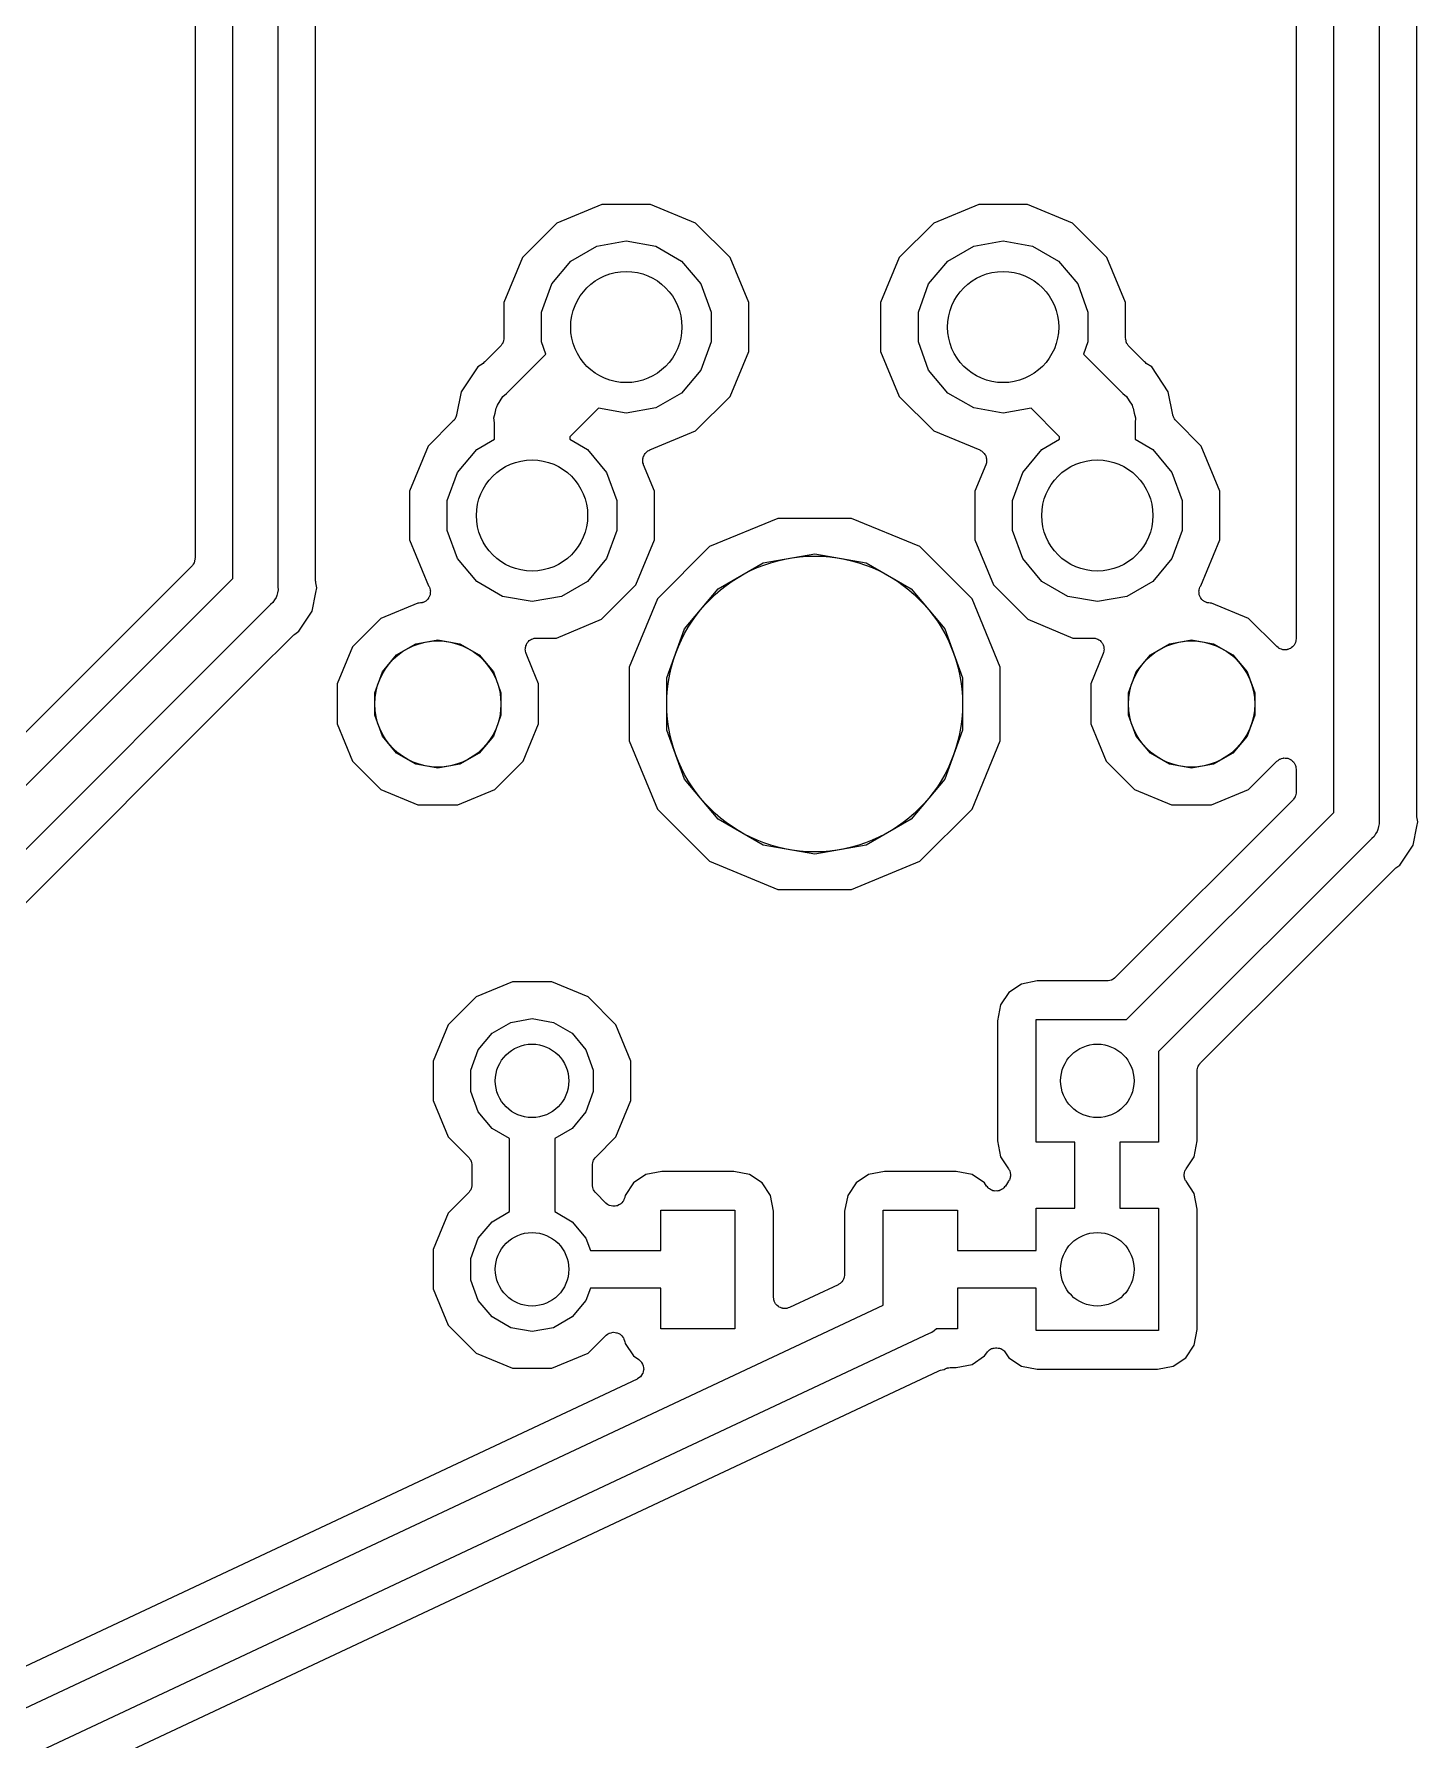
# Model space of a CAD drawing. Extents: x 24 to 196, y -189 to -31.
# Drawn here: x 80.92 to 99.57, y -136.21 to -113.22 of the extents above; entities that cross this region are included whole.
import ezdxf

# ---------------------------------------------------------------- set-up
doc = ezdxf.new("R2010")
doc.units = 0
doc.header["$MEASUREMENT"] = 0
doc.layers.add('BLACK', color=7, linetype='CONTINUOUS')

msp = doc.modelspace()

# ---------------------------------------------------------------- linework, layer by layer
at = {"layer": 'BLACK', "linetype": 'CONTINUOUS'}
for p, q in [((84.2048, -64.1713), (84.2048, -120.669)), ((83.5952, -120.556), (83.5952, -102.766)), ((84.7128, -120.587), (84.7128, -103.538)), ((83.0872, -104.361), (83.0872, -120.282)), ((99.0473, -104.825), (99.0473, -123.822)), ((99.5553, -123.74), (99.5553, -104.88)), ((98.4377, -123.709), (98.4377, -105.521)), ((97.9297, -107.115), (97.9297, -121.368)), ((88.5716, -115.517), (87.9648, -115.768)), ((89.2284, -115.517), (88.5716, -115.517)), ((89.8352, -115.768), (89.2284, -115.517)), ((93.6516, -115.517), (93.0448, -115.768)), ((94.3084, -115.517), (93.6516, -115.517)), ((94.9152, -115.768), (94.3084, -115.517)), ((87.9648, -115.768), (87.5003, -116.232)), ((90.2997, -116.232), (89.8352, -115.768)), ((93.0448, -115.768), (92.5803, -116.232)), ((95.3797, -116.232), (94.9152, -115.768)), ((88.154, -116.279), (88.503, -116.077)), ((88.503, -116.077), (88.9, -116.007)), ((88.9, -116.007), (89.297, -116.077)), ((89.297, -116.077), (89.646, -116.279)), ((93.234, -116.279), (93.583, -116.077)), ((93.583, -116.077), (93.98, -116.007)), ((93.98, -116.007), (94.377, -116.077)), ((94.377, -116.077), (94.726, -116.279)), ((87.5003, -116.232), (87.249, -116.839)), ((87.8949, -116.587), (88.154, -116.279)), ((89.646, -116.279), (89.9051, -116.587)), ((90.551, -116.839), (90.2997, -116.232)), ((92.5803, -116.232), (92.329, -116.839)), ((92.9749, -116.587), (93.234, -116.279)), ((94.726, -116.279), (94.9851, -116.587)), ((95.631, -116.839), (95.3797, -116.232)), ((87.757, -116.966), (87.8949, -116.587)), ((89.9051, -116.587), (90.043, -116.966)), ((92.837, -116.966), (92.9749, -116.587)), ((94.9851, -116.587), (95.123, -116.966)), ((87.249, -116.839), (87.249, -117.319)), ((87.757, -117.369), (87.757, -116.966)), ((90.043, -116.966), (90.043, -117.369)), ((90.551, -117.496), (90.551, -116.839)), ((92.329, -116.839), (92.329, -117.496)), ((92.837, -117.369), (92.837, -116.966)), ((95.123, -116.966), (95.123, -117.369)), ((95.631, -117.319), (95.631, -116.839)), ((87.2044, -117.426), (86.993, -117.638)), ((87.2082, -117.421), (87.2044, -117.426)), ((87.2133, -117.417), (87.2082, -117.421)), ((87.2233, -117.399), (87.2133, -117.417)), ((87.2347, -117.383), (87.2233, -117.399)), ((87.2365, -117.377), (87.2347, -117.383)), ((87.2398, -117.371), (87.2365, -117.377)), ((87.2433, -117.351), (87.2398, -117.371)), ((87.2484, -117.332), (87.2433, -117.351)), ((87.249, -117.319), (87.2478, -117.325)), ((87.2478, -117.325), (87.2484, -117.332)), ((87.8165, -117.533), (87.757, -117.369)), ((90.043, -117.369), (89.9051, -117.748)), ((92.9749, -117.748), (92.837, -117.369)), ((95.123, -117.369), (95.0635, -117.533)), ((95.6322, -117.325), (95.631, -117.319)), ((95.6316, -117.332), (95.6322, -117.325)), ((95.6367, -117.351), (95.6316, -117.332)), ((95.6402, -117.371), (95.6367, -117.351)), ((95.6435, -117.377), (95.6402, -117.371)), ((95.6453, -117.383), (95.6435, -117.377)), ((95.6567, -117.399), (95.6453, -117.383)), ((95.6667, -117.417), (95.6567, -117.399)), ((95.6718, -117.421), (95.6667, -117.417)), ((95.6756, -117.426), (95.6718, -117.421)), ((95.8871, -117.638), (95.6756, -117.426)), ((86.8975, -117.705), (86.673, -118.041)), ((86.9699, -117.657), (86.8975, -117.705)), ((86.9807, -117.646), (86.9699, -117.657)), ((86.993, -117.638), (86.9807, -117.646)), ((87.2865, -118.063), (87.8165, -117.533)), ((90.2997, -118.103), (90.551, -117.496)), ((92.329, -117.496), (92.5803, -118.103)), ((95.0635, -117.533), (95.5935, -118.063)), ((95.8993, -117.646), (95.8871, -117.638)), ((95.9101, -117.657), (95.8993, -117.646)), ((95.9825, -117.705), (95.9101, -117.657)), ((96.207, -118.041), (95.9825, -117.705)), ((89.9051, -117.748), (89.646, -118.057)), ((93.234, -118.057), (92.9749, -117.748)), ((86.673, -118.041), (86.6111, -118.352)), ((87.1625, -118.22), (87.2011, -118.164)), ((87.2011, -118.164), (87.2348, -118.106)), ((87.2348, -118.106), (87.2865, -118.063)), ((89.646, -118.057), (89.297, -118.258)), ((89.8352, -118.567), (90.2997, -118.103)), ((92.5803, -118.103), (93.0448, -118.567)), ((93.583, -118.258), (93.234, -118.057)), ((95.5935, -118.063), (95.6452, -118.106)), ((95.6452, -118.106), (95.6789, -118.164)), ((95.6789, -118.164), (95.7175, -118.22)), ((96.2689, -118.352), (96.207, -118.041)), ((86.5942, -118.398), (86.5911, -118.405)), ((86.599, -118.391), (86.5942, -118.398)), ((86.602, -118.38), (86.599, -118.391)), ((86.6048, -118.375), (86.602, -118.38)), ((86.6062, -118.367), (86.6048, -118.375)), ((86.6103, -118.356), (86.6062, -118.367)), ((86.6111, -118.352), (86.6103, -118.356)), ((87.1161, -118.393), (87.1336, -118.328)), ((87.122, -118.46), (87.1161, -118.393)), ((87.1336, -118.328), (87.1453, -118.261)), ((87.1453, -118.261), (87.1566, -118.242)), ((87.1566, -118.242), (87.1625, -118.22)), ((88.5241, -118.262), (88.138, -118.648)), ((88.9, -118.328), (88.5241, -118.262)), ((89.297, -118.258), (88.9, -118.328)), ((93.98, -118.328), (93.583, -118.258)), ((94.3559, -118.262), (93.98, -118.328)), ((94.742, -118.648), (94.3559, -118.262)), ((95.7175, -118.22), (95.7234, -118.242)), ((95.7234, -118.242), (95.7347, -118.261)), ((95.7347, -118.261), (95.7464, -118.328)), ((95.7464, -118.328), (95.7639, -118.393)), ((95.7639, -118.393), (95.758, -118.46)), ((96.2697, -118.356), (96.2689, -118.352)), ((96.2738, -118.367), (96.2697, -118.356)), ((96.2752, -118.375), (96.2738, -118.367)), ((96.278, -118.38), (96.2752, -118.375)), ((96.281, -118.391), (96.278, -118.38)), ((96.2858, -118.398), (96.281, -118.391)), ((96.2889, -118.405), (96.2858, -118.398)), ((86.5686, -118.434), (86.2303, -118.772)), ((86.5779, -118.421), (86.5686, -118.434)), ((86.5783, -118.421), (86.5779, -118.421)), ((86.5792, -118.419), (86.5783, -118.421)), ((86.5911, -118.405), (86.5792, -118.419)), ((87.122, -118.681), (87.122, -118.46)), ((89.2159, -118.824), (89.8352, -118.567)), ((93.0448, -118.567), (93.6641, -118.824)), ((95.758, -118.46), (95.758, -118.681)), ((96.3008, -118.419), (96.2889, -118.405)), ((96.3017, -118.421), (96.3008, -118.419)), ((96.3021, -118.421), (96.3017, -118.421)), ((96.3114, -118.434), (96.3021, -118.421)), ((96.6497, -118.772), (96.3114, -118.434)), ((86.2303, -118.772), (85.979, -119.379)), ((86.6249, -119.127), (86.884, -118.819)), ((86.884, -118.819), (87.122, -118.681)), ((88.138, -118.648), (88.138, -118.681)), ((88.138, -118.681), (88.376, -118.819)), ((88.376, -118.819), (88.6351, -119.127)), ((89.1533, -118.872), (89.1631, -118.863)), ((89.1631, -118.863), (89.1713, -118.852)), ((89.1713, -118.852), (89.1825, -118.845)), ((89.1825, -118.845), (89.1923, -118.836)), ((89.1923, -118.836), (89.2047, -118.831)), ((89.2047, -118.831), (89.2159, -118.824)), ((93.6641, -118.824), (93.6753, -118.831)), ((93.6753, -118.831), (93.6877, -118.836)), ((93.6877, -118.836), (93.6975, -118.845)), ((93.6975, -118.845), (93.7087, -118.852)), ((93.7087, -118.852), (93.7169, -118.863)), ((93.7169, -118.863), (93.7267, -118.872)), ((94.2449, -119.127), (94.504, -118.819)), ((94.504, -118.819), (94.742, -118.681)), ((94.742, -118.681), (94.742, -118.648)), ((95.758, -118.681), (95.996, -118.819)), ((95.996, -118.819), (96.2551, -119.127)), ((96.901, -119.379), (96.6497, -118.772)), ((89.122, -118.971), (89.1237, -118.958)), ((89.1248, -118.984), (89.122, -118.971)), ((89.1231, -118.945), (89.1271, -118.932)), ((89.1237, -118.958), (89.1231, -118.945)), ((89.1254, -118.998), (89.1248, -118.984)), ((89.1305, -119.01), (89.1254, -118.998)), ((89.1271, -118.932), (89.1289, -118.919)), ((89.1289, -118.919), (89.135, -118.907)), ((89.1334, -119.023), (89.1305, -119.01)), ((89.281, -119.379), (89.1334, -119.023)), ((89.135, -118.907), (89.139, -118.894)), ((89.139, -118.894), (89.1472, -118.884)), ((89.1472, -118.884), (89.1533, -118.872)), ((93.7466, -119.023), (93.599, -119.379)), ((93.7267, -118.872), (93.7328, -118.884)), ((93.7328, -118.884), (93.741, -118.894)), ((93.741, -118.894), (93.745, -118.907)), ((93.745, -118.907), (93.7511, -118.919)), ((93.7495, -119.01), (93.7466, -119.023)), ((93.7546, -118.998), (93.7495, -119.01)), ((93.7511, -118.919), (93.7529, -118.932)), ((93.7529, -118.932), (93.7569, -118.945)), ((93.7552, -118.984), (93.7546, -118.998)), ((93.758, -118.971), (93.7552, -118.984)), ((93.7569, -118.945), (93.7563, -118.958)), ((93.7563, -118.958), (93.758, -118.971)), ((86.487, -119.506), (86.6249, -119.127)), ((88.6351, -119.127), (88.773, -119.506)), ((94.107, -119.506), (94.2449, -119.127)), ((96.2551, -119.127), (96.393, -119.506)), ((85.979, -119.379), (85.979, -120.036)), ((86.487, -119.909), (86.487, -119.506)), ((88.773, -119.506), (88.773, -119.909)), ((89.281, -120.036), (89.281, -119.379)), ((93.599, -119.379), (93.599, -120.036)), ((94.107, -119.909), (94.107, -119.506)), ((96.393, -119.506), (96.393, -119.909)), ((96.901, -120.036), (96.901, -119.379)), ((90.9423, -119.746), (90.0228, -120.127)), ((91.9377, -119.746), (90.9423, -119.746)), ((92.8572, -120.127), (91.9377, -119.746)), ((86.6249, -120.288), (86.487, -119.909)), ((88.773, -119.909), (88.6351, -120.288)), ((94.2449, -120.288), (94.107, -119.909)), ((96.393, -119.909), (96.2551, -120.288)), ((85.979, -120.036), (86.2348, -120.654)), ((89.0297, -120.643), (89.281, -120.036)), ((90.0228, -120.127), (89.319, -120.83)), ((90.7475, -120.345), (91.44, -120.223)), ((91.44, -120.223), (92.1325, -120.345)), ((93.561, -120.83), (92.8572, -120.127)), ((93.599, -120.036), (93.8503, -120.643)), ((96.6452, -120.654), (96.901, -120.036)), ((83.0426, -120.39), (77.37, -126.063)), ((83.0464, -120.385), (83.0426, -120.39)), ((83.0515, -120.38), (83.0464, -120.385)), ((83.0615, -120.363), (83.0515, -120.38)), ((83.0729, -120.347), (83.0615, -120.363)), ((83.0747, -120.34), (83.0729, -120.347)), ((83.078, -120.334), (83.0747, -120.34)), ((83.0815, -120.315), (83.078, -120.334)), ((83.0866, -120.296), (83.0815, -120.315)), ((83.0872, -120.282), (83.086, -120.289)), ((83.086, -120.289), (83.0866, -120.296)), ((86.884, -120.597), (86.6249, -120.288)), ((88.6351, -120.288), (88.376, -120.597)), ((90.1386, -120.697), (90.7475, -120.345)), ((92.1325, -120.345), (92.7414, -120.697)), ((94.504, -120.597), (94.2449, -120.288)), ((96.2551, -120.288), (95.996, -120.597)), ((76.942, -127.209), (83.5952, -120.556)), ((84.2048, -120.669), (84.2083, -120.709)), ((84.7154, -120.602), (84.7128, -120.587)), ((84.7157, -120.617), (84.7154, -120.602)), ((84.7287, -120.682), (84.7157, -120.617)), ((84.7157, -120.747), (84.7287, -120.682)), ((86.2348, -120.654), (86.2403, -120.66)), ((86.2403, -120.66), (86.2426, -120.666)), ((86.2426, -120.666), (86.2464, -120.672)), ((86.2464, -120.672), (86.2516, -120.691)), ((86.2516, -120.691), (86.2584, -120.71)), ((87.233, -120.798), (86.884, -120.597)), ((88.376, -120.597), (88.027, -120.798)), ((88.5652, -121.107), (89.0297, -120.643)), ((89.6866, -121.235), (90.1386, -120.697)), ((92.7414, -120.697), (93.1934, -121.235)), ((93.8503, -120.643), (94.3148, -121.107)), ((94.853, -120.798), (94.504, -120.597)), ((95.996, -120.597), (95.647, -120.798)), ((96.6216, -120.71), (96.6284, -120.691)), ((96.6284, -120.691), (96.6336, -120.672)), ((96.6336, -120.672), (96.6374, -120.666)), ((96.6374, -120.666), (96.6397, -120.66)), ((96.6397, -120.66), (96.6452, -120.654)), ((84.1061, -120.907), (76.942, -128.071)), ((84.1371, -120.881), (84.1061, -120.907)), ((84.1573, -120.846), (84.1371, -120.881)), ((84.1805, -120.813), (84.1573, -120.846)), ((84.184, -120.8), (84.1805, -120.813)), ((84.1908, -120.788), (84.184, -120.8)), ((84.1979, -120.748), (84.1908, -120.788)), ((84.2083, -120.709), (84.1979, -120.748)), ((84.6656, -120.999), (84.7157, -120.747)), ((84.7157, -120.747), (84.7157, -120.747)), ((86.0897, -120.889), (85.5902, -121.096)), ((86.1083, -120.889), (86.0897, -120.889)), ((86.1279, -120.885), (86.1083, -120.889)), ((86.1478, -120.884), (86.1279, -120.885)), ((86.1538, -120.881), (86.1478, -120.884)), ((86.1604, -120.88), (86.1538, -120.881)), ((86.1777, -120.87), (86.1604, -120.88)), ((86.1957, -120.861), (86.1777, -120.87)), ((86.2005, -120.856), (86.1957, -120.861)), ((86.2063, -120.853), (86.2005, -120.856)), ((86.2191, -120.838), (86.2063, -120.853)), ((86.2331, -120.824), (86.2191, -120.838)), ((86.236, -120.818), (86.2331, -120.824)), ((86.2403, -120.813), (86.236, -120.818)), ((86.2471, -120.794), (86.2403, -120.813)), ((86.2555, -120.776), (86.2471, -120.794)), ((86.2561, -120.769), (86.2555, -120.776)), ((86.2584, -120.763), (86.2561, -120.769)), ((86.2584, -120.71), (86.2584, -120.717)), ((86.2584, -120.717), (86.2601, -120.723)), ((86.2601, -120.723), (86.2584, -120.743)), ((86.2584, -120.743), (86.2584, -120.763)), ((87.63, -120.868), (87.233, -120.798)), ((88.027, -120.798), (87.63, -120.868)), ((89.319, -120.83), (88.9381, -121.75)), ((93.9419, -121.75), (93.561, -120.83)), ((95.25, -120.868), (94.853, -120.798)), ((95.647, -120.798), (95.25, -120.868)), ((96.6199, -120.723), (96.6216, -120.717)), ((96.6216, -120.743), (96.6199, -120.723)), ((96.6216, -120.717), (96.6216, -120.71)), ((96.6216, -120.763), (96.6216, -120.743)), ((96.6239, -120.769), (96.6216, -120.763)), ((96.6245, -120.776), (96.6239, -120.769)), ((96.6329, -120.794), (96.6245, -120.776)), ((96.6397, -120.813), (96.6329, -120.794)), ((96.644, -120.818), (96.6397, -120.813)), ((96.6469, -120.824), (96.644, -120.818)), ((96.6609, -120.838), (96.6469, -120.824)), ((96.6737, -120.853), (96.6609, -120.838)), ((96.6795, -120.856), (96.6737, -120.853)), ((96.6843, -120.861), (96.6795, -120.856)), ((96.7023, -120.87), (96.6843, -120.861)), ((96.7196, -120.88), (96.7023, -120.87)), ((96.7262, -120.881), (96.7196, -120.88)), ((96.7322, -120.884), (96.7262, -120.881)), ((96.7521, -120.885), (96.7322, -120.884)), ((96.7717, -120.889), (96.7521, -120.885)), ((96.7903, -120.889), (96.7717, -120.889)), ((97.2898, -121.096), (96.7903, -120.889)), ((84.486, -121.268), (84.6656, -120.999)), ((85.5902, -121.096), (85.208, -121.478)), ((87.9584, -121.359), (88.5652, -121.107)), ((94.3148, -121.107), (94.9216, -121.359)), ((97.6695, -121.475), (97.2898, -121.096)), ((83.8922, -121.839), (84.4075, -121.324)), ((84.4075, -121.324), (84.4198, -121.315)), ((84.4198, -121.315), (84.4306, -121.305)), ((84.4306, -121.305), (84.486, -121.268)), ((86.0645, -121.436), (86.36, -121.384)), ((86.36, -121.384), (86.6555, -121.436)), ((87.5927, -121.394), (87.6014, -121.389)), ((87.6014, -121.389), (87.6088, -121.383)), ((87.6088, -121.383), (87.6242, -121.376)), ((87.6242, -121.376), (87.6386, -121.368)), ((87.6386, -121.368), (87.6485, -121.366)), ((87.6485, -121.366), (87.6577, -121.362)), ((87.6577, -121.362), (87.6743, -121.362)), ((87.6743, -121.362), (87.6907, -121.359)), ((87.6907, -121.359), (87.9584, -121.359)), ((89.4461, -121.896), (89.6866, -121.235)), ((93.1934, -121.235), (93.4339, -121.896)), ((94.9216, -121.359), (95.1893, -121.359)), ((95.1893, -121.359), (95.2057, -121.362)), ((95.2057, -121.362), (95.2223, -121.362)), ((95.2223, -121.362), (95.2315, -121.366)), ((95.2315, -121.366), (95.2414, -121.368)), ((95.2414, -121.368), (95.2558, -121.376)), ((95.2558, -121.376), (95.2712, -121.383)), ((95.2712, -121.383), (95.2786, -121.389)), ((95.2786, -121.389), (95.2873, -121.394)), ((96.2245, -121.436), (96.52, -121.384)), ((96.52, -121.384), (96.8155, -121.436)), ((97.9262, -121.387), (97.9245, -121.407)), ((97.9297, -121.368), (97.9262, -121.387)), ((85.208, -121.478), (85.0011, -121.977)), ((85.6117, -121.816), (85.8046, -121.586)), ((85.8046, -121.586), (86.0645, -121.436)), ((86.6555, -121.436), (86.9154, -121.586)), ((86.9154, -121.586), (87.1083, -121.816)), ((87.5385, -121.518), (87.5406, -121.501)), ((87.5406, -121.527), (87.5385, -121.518)), ((87.5406, -121.485), (87.5441, -121.475)), ((87.5406, -121.501), (87.5406, -121.485)), ((87.5406, -121.538), (87.5406, -121.527)), ((87.5463, -121.553), (87.5406, -121.538)), ((87.5441, -121.475), (87.5454, -121.465)), ((87.5454, -121.465), (87.553, -121.45)), ((87.5499, -121.569), (87.5463, -121.553)), ((87.6363, -121.778), (87.5499, -121.569)), ((87.553, -121.45), (87.5587, -121.435)), ((87.5587, -121.435), (87.5652, -121.427)), ((87.5652, -121.427), (87.5698, -121.418)), ((87.5698, -121.418), (87.5821, -121.407)), ((87.5821, -121.407), (87.5927, -121.394)), ((95.3301, -121.569), (95.1611, -121.977)), ((95.2873, -121.394), (95.2979, -121.407)), ((95.2979, -121.407), (95.3102, -121.418)), ((95.3102, -121.418), (95.3148, -121.427)), ((95.3148, -121.427), (95.3213, -121.435)), ((95.3213, -121.435), (95.327, -121.45)), ((95.327, -121.45), (95.3346, -121.465)), ((95.3337, -121.553), (95.3301, -121.569)), ((95.3394, -121.538), (95.3337, -121.553)), ((95.3346, -121.465), (95.3359, -121.475)), ((95.3359, -121.475), (95.3394, -121.485)), ((95.3394, -121.485), (95.3394, -121.501)), ((95.3394, -121.501), (95.3415, -121.518)), ((95.3415, -121.518), (95.3394, -121.527)), ((95.3394, -121.527), (95.3394, -121.538)), ((95.7717, -121.816), (95.9646, -121.586)), ((95.9646, -121.586), (96.2245, -121.436)), ((96.8155, -121.436), (97.0754, -121.586)), ((97.0754, -121.586), (97.2683, -121.816)), ((97.6858, -121.487), (97.6695, -121.475)), ((97.7011, -121.5), (97.6858, -121.487)), ((97.7074, -121.502), (97.7011, -121.5)), ((97.7129, -121.506), (97.7074, -121.502)), ((97.7321, -121.511), (97.7129, -121.506)), ((97.7508, -121.518), (97.7321, -121.511)), ((97.7575, -121.518), (97.7508, -121.518)), ((97.764, -121.519), (97.7575, -121.518)), ((97.7839, -121.518), (97.764, -121.519)), ((97.8038, -121.518), (97.7839, -121.518)), ((97.8101, -121.515), (97.8038, -121.518)), ((97.8167, -121.515), (97.8101, -121.515)), ((97.8348, -121.506), (97.8167, -121.515)), ((97.8535, -121.5), (97.8348, -121.506)), ((97.8586, -121.495), (97.8535, -121.5)), ((97.8647, -121.492), (97.8586, -121.495)), ((97.8788, -121.478), (97.8647, -121.492)), ((97.894, -121.466), (97.8788, -121.478)), ((97.8974, -121.46), (97.894, -121.466)), ((97.9021, -121.455), (97.8974, -121.46)), ((97.9106, -121.437), (97.9021, -121.455)), ((97.9205, -121.42), (97.9106, -121.437)), ((97.9217, -121.413), (97.9205, -121.42)), ((97.9245, -121.407), (97.9217, -121.413)), ((77.4714, -128.26), (83.8922, -121.839)), ((85.5091, -122.098), (85.6117, -121.816)), ((87.1083, -121.816), (87.2109, -122.098)), ((87.7189, -121.977), (87.6363, -121.778)), ((88.9381, -121.75), (88.9381, -122.745)), ((93.9419, -122.745), (93.9419, -121.75)), ((95.6691, -122.098), (95.7717, -121.816)), ((97.2683, -121.816), (97.3709, -122.098)), ((85.0011, -121.977), (85.0011, -122.518)), ((87.7189, -122.518), (87.7189, -121.977)), ((89.4461, -122.599), (89.4461, -121.896)), ((93.4339, -121.896), (93.4339, -122.599)), ((95.1611, -121.977), (95.1611, -122.518)), ((85.5091, -122.398), (85.5091, -122.098)), ((87.2109, -122.098), (87.2109, -122.398)), ((95.6691, -122.398), (95.6691, -122.098)), ((97.3709, -122.098), (97.3709, -122.398)), ((85.0011, -122.518), (85.208, -123.017)), ((85.6117, -122.68), (85.5091, -122.398)), ((87.2109, -122.398), (87.1083, -122.68)), ((87.512, -123.017), (87.7189, -122.518)), ((95.1611, -122.518), (95.368, -123.017)), ((95.7717, -122.68), (95.6691, -122.398)), ((97.3709, -122.398), (97.2683, -122.68)), ((85.8046, -122.91), (85.6117, -122.68)), ((87.1083, -122.68), (86.9154, -122.91)), ((88.9381, -122.745), (89.319, -123.665)), ((89.6866, -123.26), (89.4461, -122.599)), ((93.4339, -122.599), (93.1934, -123.26)), ((93.561, -123.665), (93.9419, -122.745)), ((95.9646, -122.91), (95.7717, -122.68)), ((97.2683, -122.68), (97.0754, -122.91)), ((86.0645, -123.06), (85.8046, -122.91)), ((86.9154, -122.91), (86.6555, -123.06)), ((96.2245, -123.06), (95.9646, -122.91)), ((97.0754, -122.91), (96.8155, -123.06)), ((97.6858, -123.008), (97.7011, -122.996)), ((97.7011, -122.996), (97.7074, -122.993)), ((97.7074, -122.993), (97.7129, -122.99)), ((97.7129, -122.99), (97.7321, -122.984)), ((97.7321, -122.984), (97.7508, -122.978)), ((97.7508, -122.978), (97.7575, -122.978)), ((97.7575, -122.978), (97.764, -122.976)), ((97.764, -122.976), (97.7839, -122.978)), ((97.7839, -122.978), (97.8038, -122.978)), ((97.8038, -122.978), (97.8101, -122.98)), ((97.8101, -122.98), (97.8167, -122.98)), ((97.8167, -122.98), (97.8348, -122.989)), ((97.8348, -122.989), (97.8535, -122.996)), ((97.8535, -122.996), (97.8586, -123)), ((97.8586, -123), (97.8647, -123.003)), ((85.208, -123.017), (85.5902, -123.4)), ((86.36, -123.112), (86.0645, -123.06)), ((86.6555, -123.06), (86.36, -123.112)), ((87.1298, -123.4), (87.512, -123.017)), ((95.368, -123.017), (95.7502, -123.4)), ((96.52, -123.112), (96.2245, -123.06)), ((96.8155, -123.06), (96.52, -123.112)), ((97.2898, -123.4), (97.6695, -123.02)), ((97.6695, -123.02), (97.6858, -123.008)), ((97.8647, -123.003), (97.8788, -123.017)), ((97.8788, -123.017), (97.894, -123.03)), ((97.894, -123.03), (97.8974, -123.036)), ((97.8974, -123.036), (97.9021, -123.04)), ((97.9021, -123.04), (97.9106, -123.058)), ((97.9106, -123.058), (97.9205, -123.076)), ((97.9205, -123.076), (97.9217, -123.082)), ((97.9217, -123.082), (97.9245, -123.088)), ((97.9245, -123.088), (97.9262, -123.108)), ((97.9262, -123.108), (97.9297, -123.128)), ((97.9297, -123.128), (97.9297, -123.435)), ((85.5902, -123.4), (86.0897, -123.607)), ((86.6303, -123.607), (87.1298, -123.4)), ((90.1386, -123.799), (89.6866, -123.26)), ((93.1934, -123.26), (92.7414, -123.799)), ((95.7502, -123.4), (96.2497, -123.607)), ((96.7903, -123.607), (97.2898, -123.4)), ((97.9291, -123.449), (97.924, -123.468)), ((97.9297, -123.435), (97.9285, -123.442)), ((97.9285, -123.442), (97.9291, -123.449)), ((86.0897, -123.607), (86.6303, -123.607)), ((89.319, -123.665), (90.0228, -124.369)), ((92.8572, -124.369), (93.561, -123.665)), ((97.8851, -123.543), (95.4916, -125.937)), ((96.2497, -123.607), (96.7903, -123.607)), ((97.8889, -123.538), (97.8851, -123.543)), ((97.894, -123.533), (97.8889, -123.538)), ((97.904, -123.516), (97.894, -123.533)), ((97.9154, -123.5), (97.904, -123.516)), ((97.9172, -123.493), (97.9154, -123.5)), ((97.9205, -123.487), (97.9172, -123.493)), ((97.924, -123.468), (97.9205, -123.487)), ((90.7475, -124.15), (90.1386, -123.799)), ((92.7414, -123.799), (92.1325, -124.15)), ((95.6444, -126.502), (98.4377, -123.709)), ((99.0404, -123.901), (99.0333, -123.941)), ((99.0508, -123.862), (99.0404, -123.901)), ((99.0473, -123.822), (99.0508, -123.862)), ((99.5081, -124.152), (99.5582, -123.9)), ((99.5579, -123.755), (99.5553, -123.74)), ((99.5582, -123.77), (99.5579, -123.755)), ((99.5712, -123.835), (99.5582, -123.77)), ((99.5582, -123.9), (99.5712, -123.835)), ((99.5582, -123.9), (99.5582, -123.9)), ((91.44, -124.272), (90.7475, -124.15)), ((92.1325, -124.15), (91.44, -124.272)), ((98.9486, -124.06), (96.0755, -126.933)), ((98.9796, -124.034), (98.9486, -124.06)), ((98.9998, -123.999), (98.9796, -124.034)), ((99.023, -123.966), (98.9998, -123.999)), ((99.0265, -123.953), (99.023, -123.966)), ((99.0333, -123.941), (99.0265, -123.953)), ((90.0228, -124.369), (90.9423, -124.75)), ((91.9377, -124.75), (92.8572, -124.369)), ((99.3285, -124.421), (99.5081, -124.152)), ((98.0728, -125.654), (99.25, -124.477)), ((99.25, -124.477), (99.2623, -124.469)), ((99.2623, -124.469), (99.2731, -124.458)), ((99.2731, -124.458), (99.3285, -124.421)), ((90.9423, -124.75), (91.9377, -124.75)), ((96.6411, -127.086), (98.0728, -125.654)), ((94.4395, -125.981), (94.2263, -126.024)), ((95.3838, -125.981), (94.4395, -125.981)), ((95.3904, -125.98), (95.3838, -125.981)), ((95.3971, -125.981), (95.3904, -125.98)), ((95.4164, -125.975), (95.3971, -125.981)), ((95.436, -125.972), (95.4164, -125.975)), ((95.4418, -125.969), (95.436, -125.972)), ((95.4482, -125.967), (95.4418, -125.969)), ((95.4646, -125.956), (95.4482, -125.967)), ((95.4818, -125.946), (95.4646, -125.956)), ((95.4861, -125.94), (95.4818, -125.946)), ((95.4916, -125.937), (95.4861, -125.94)), ((86.8746, -126.197), (86.4995, -126.572)), ((87.3648, -125.994), (86.8746, -126.197)), ((87.8952, -125.994), (87.3648, -125.994)), ((88.3854, -126.197), (87.8952, -125.994)), ((88.7605, -126.572), (88.3854, -126.197)), ((94.0583, -126.136), (93.946, -126.304)), ((94.2263, -126.024), (94.0583, -126.136)), ((93.946, -126.304), (93.9036, -126.517)), ((86.4995, -126.572), (86.2965, -127.062)), ((87.0912, -126.686), (87.3433, -126.54)), ((87.3433, -126.54), (87.63, -126.489)), ((87.63, -126.489), (87.9167, -126.54)), ((87.9167, -126.54), (88.1688, -126.686)), ((88.9635, -127.062), (88.7605, -126.572)), ((93.9036, -126.517), (93.9036, -128.138)), ((94.4245, -128.153), (94.4245, -126.502)), ((94.4245, -126.502), (95.6444, -126.502)), ((86.8045, -127.182), (86.9041, -126.909)), ((86.9041, -126.909), (87.0912, -126.686)), ((88.1688, -126.686), (88.3559, -126.909)), ((88.3559, -126.909), (88.4555, -127.182)), ((86.2965, -127.062), (86.2965, -127.593)), ((88.9635, -127.593), (88.9635, -127.062)), ((96.0755, -126.933), (96.0755, -128.153)), ((96.6056, -127.142), (96.609, -127.136)), ((96.609, -127.136), (96.6107, -127.129)), ((96.6107, -127.129), (96.6221, -127.113)), ((96.6221, -127.113), (96.6321, -127.096)), ((96.6321, -127.096), (96.6372, -127.092)), ((96.6372, -127.092), (96.6411, -127.086)), ((86.8045, -127.473), (86.8045, -127.182)), ((88.4555, -127.182), (88.4555, -127.473)), ((96.5964, -127.194), (96.5976, -127.187)), ((96.5964, -128.138), (96.5964, -127.194)), ((96.597, -127.181), (96.6022, -127.161)), ((96.5976, -127.187), (96.597, -127.181)), ((96.6022, -127.161), (96.6056, -127.142)), ((86.2965, -127.593), (86.4995, -128.083)), ((86.9041, -127.747), (86.8045, -127.473)), ((88.4555, -127.473), (88.3559, -127.747)), ((88.7605, -128.083), (88.9635, -127.593)), ((87.0912, -127.97), (86.9041, -127.747)), ((88.3559, -127.747), (88.1688, -127.97)), ((87.3252, -128.105), (87.0912, -127.97)), ((88.1688, -127.97), (87.9348, -128.105)), ((86.4995, -128.083), (86.7726, -128.356)), ((87.3252, -129.09), (87.3252, -128.105)), ((87.9348, -128.105), (87.9348, -129.09)), ((88.4874, -128.356), (88.7605, -128.083)), ((93.9036, -128.138), (93.946, -128.351)), ((94.9452, -128.153), (94.4245, -128.153)), ((94.9452, -129.042), (94.9452, -128.153)), ((96.0755, -128.153), (95.5548, -128.153)), ((95.5548, -128.153), (95.5548, -129.042)), ((96.554, -128.351), (96.5964, -128.138)), ((86.7726, -128.356), (86.7764, -128.362)), ((86.7764, -128.362), (86.7815, -128.366)), ((86.7815, -128.366), (86.7915, -128.383)), ((86.7915, -128.383), (86.8029, -128.399)), ((86.8029, -128.399), (86.8047, -128.406)), ((86.8047, -128.406), (86.808, -128.412)), ((86.808, -128.412), (86.8115, -128.431)), ((86.8115, -128.431), (86.8166, -128.451)), ((86.8166, -128.451), (86.816, -128.457)), ((86.816, -128.457), (86.8172, -128.464)), ((86.8172, -128.464), (86.8172, -128.731)), ((88.4428, -128.464), (88.444, -128.457)), ((88.4428, -128.731), (88.4428, -128.464)), ((88.4434, -128.451), (88.4485, -128.431)), ((88.444, -128.457), (88.4434, -128.451)), ((88.4485, -128.431), (88.452, -128.412)), ((88.452, -128.412), (88.4553, -128.406)), ((88.4553, -128.406), (88.4571, -128.399)), ((88.4571, -128.399), (88.4685, -128.383)), ((88.4685, -128.383), (88.4785, -128.366)), ((88.4785, -128.366), (88.4836, -128.362)), ((88.4836, -128.362), (88.4874, -128.356)), ((93.946, -128.351), (94.054, -128.513)), ((94.054, -128.513), (94.058, -128.522)), ((96.442, -128.522), (96.446, -128.513)), ((96.446, -128.513), (96.554, -128.351)), ((86.8166, -128.745), (86.8115, -128.764)), ((86.8172, -128.731), (86.816, -128.738)), ((86.816, -128.738), (86.8166, -128.745)), ((88.444, -128.738), (88.4428, -128.731)), ((88.4434, -128.745), (88.444, -128.738)), ((88.4485, -128.764), (88.4434, -128.745)), ((88.9976, -128.704), (88.8853, -128.872)), ((89.1656, -128.592), (88.9976, -128.704)), ((89.3788, -128.549), (89.1656, -128.592)), ((90.3488, -128.549), (89.3788, -128.549)), ((90.562, -128.592), (90.3488, -128.549)), ((90.73, -128.704), (90.562, -128.592)), ((90.8423, -128.872), (90.73, -128.704)), ((91.9976, -128.704), (91.8853, -128.872)), ((92.1656, -128.592), (91.9976, -128.704)), ((92.3788, -128.549), (92.1656, -128.592)), ((93.3488, -128.549), (92.3788, -128.549)), ((93.562, -128.592), (93.3488, -128.549)), ((93.73, -128.704), (93.562, -128.592)), ((93.7581, -128.746), (93.73, -128.704)), ((93.7696, -128.758), (93.7581, -128.746)), ((94.0115, -128.746), (94, -128.758)), ((94.054, -128.682), (94.0115, -128.746)), ((94.058, -128.673), (94.054, -128.682)), ((94.058, -128.522), (94.0639, -128.53)), ((94.0639, -128.665), (94.058, -128.673)), ((94.0639, -128.53), (94.0686, -128.546)), ((94.0686, -128.649), (94.0639, -128.665)), ((94.0686, -128.546), (94.0753, -128.561)), ((94.0753, -128.634), (94.0686, -128.649)), ((94.0753, -128.561), (94.0759, -128.571)), ((94.0759, -128.624), (94.0753, -128.634)), ((94.0759, -128.571), (94.0787, -128.581)), ((94.0787, -128.614), (94.0759, -128.624)), ((94.0787, -128.581), (94.0777, -128.598)), ((94.0777, -128.598), (94.0787, -128.614)), ((96.4213, -128.581), (96.4241, -128.571)), ((96.4223, -128.598), (96.4213, -128.581)), ((96.4213, -128.614), (96.4223, -128.598)), ((96.4241, -128.624), (96.4213, -128.614)), ((96.4241, -128.571), (96.4247, -128.561)), ((96.4247, -128.634), (96.4241, -128.624)), ((96.4247, -128.561), (96.4314, -128.546)), ((96.4314, -128.649), (96.4247, -128.634)), ((96.4314, -128.546), (96.4361, -128.53)), ((96.4361, -128.665), (96.4314, -128.649)), ((96.4361, -128.53), (96.442, -128.522)), ((96.442, -128.673), (96.4361, -128.665)), ((96.446, -128.682), (96.442, -128.673)), ((96.554, -128.844), (96.446, -128.682)), ((86.7726, -128.839), (86.4995, -129.112)), ((86.7764, -128.834), (86.7726, -128.839)), ((86.7815, -128.829), (86.7764, -128.834)), ((86.7915, -128.812), (86.7815, -128.829)), ((86.8029, -128.796), (86.7915, -128.812)), ((86.8047, -128.789), (86.8029, -128.796)), ((86.808, -128.784), (86.8047, -128.789)), ((86.8115, -128.764), (86.808, -128.784)), ((88.452, -128.784), (88.4485, -128.764)), ((88.4553, -128.789), (88.452, -128.784)), ((88.4571, -128.796), (88.4553, -128.789)), ((88.4685, -128.812), (88.4571, -128.796)), ((88.4785, -128.829), (88.4685, -128.812)), ((88.4836, -128.834), (88.4785, -128.829)), ((88.4874, -128.839), (88.4836, -128.834)), ((88.6231, -128.975), (88.4874, -128.839)), ((88.6272, -128.978), (88.6231, -128.975)), ((88.6304, -128.982), (88.6272, -128.978)), ((88.8405, -128.97), (88.8262, -128.986)), ((88.8557, -128.955), (88.8405, -128.97)), ((88.8578, -128.95), (88.8557, -128.955)), ((88.8611, -128.946), (88.8578, -128.95)), ((88.869, -128.926), (88.8611, -128.946)), ((88.8781, -128.907), (88.869, -128.926)), ((88.8785, -128.902), (88.8781, -128.907)), ((88.8803, -128.897), (88.8785, -128.902)), ((88.8853, -128.872), (88.8803, -128.897)), ((90.8847, -129.085), (90.8423, -128.872)), ((91.8853, -128.872), (91.8429, -129.085)), ((93.7794, -128.771), (93.7696, -128.758)), ((93.7877, -128.777), (93.7794, -128.771)), ((93.7947, -128.784), (93.7877, -128.777)), ((93.8096, -128.791), (93.7947, -128.784)), ((93.8234, -128.801), (93.8096, -128.791)), ((93.8331, -128.803), (93.8234, -128.801)), ((93.8421, -128.808), (93.8331, -128.803)), ((93.8587, -128.809), (93.8421, -128.808)), ((93.8748, -128.813), (93.8587, -128.809)), ((93.8848, -128.812), (93.8748, -128.813)), ((93.8947, -128.813), (93.8848, -128.812)), ((93.9109, -128.809), (93.8947, -128.813)), ((93.9274, -128.808), (93.9109, -128.809)), ((93.9364, -128.803), (93.9274, -128.808)), ((93.9462, -128.801), (93.9364, -128.803)), ((93.96, -128.791), (93.9462, -128.801)), ((93.9749, -128.784), (93.96, -128.791)), ((93.9818, -128.777), (93.9749, -128.784)), ((93.9902, -128.771), (93.9818, -128.777)), ((94, -128.758), (93.9902, -128.771)), ((96.5964, -129.057), (96.554, -128.844)), ((86.4995, -129.112), (86.2965, -129.602)), ((87.0912, -129.226), (87.3252, -129.09)), ((87.9348, -129.09), (88.1688, -129.226)), ((88.6488, -128.993), (88.6304, -128.982)), ((88.6664, -129.005), (88.6488, -128.993)), ((88.6713, -129.007), (88.6664, -129.005)), ((88.6756, -129.009), (88.6713, -129.007)), ((88.6968, -129.013), (88.6756, -129.009)), ((88.7176, -129.019), (88.6968, -129.013)), ((88.7226, -129.019), (88.7176, -129.019)), ((88.7275, -129.019), (88.7226, -129.019)), ((88.7488, -129.016), (88.7275, -129.019)), ((88.7703, -129.014), (88.7488, -129.016)), ((88.7749, -129.012), (88.7703, -129.014)), ((88.7798, -129.011), (88.7749, -129.012)), ((88.7987, -129.001), (88.7798, -129.011)), ((88.8183, -128.992), (88.7987, -129.001)), ((88.8218, -128.988), (88.8183, -128.992)), ((88.8262, -128.986), (88.8218, -128.988)), ((89.3638, -129.614), (89.3638, -129.07)), ((89.3638, -129.07), (90.3638, -129.07)), ((90.3638, -129.07), (90.3638, -130.67)), ((90.8847, -130.245), (90.8847, -129.085)), ((91.8429, -129.085), (91.8429, -129.938)), ((92.3638, -130.351), (92.3638, -129.07)), ((92.3638, -129.07), (93.3638, -129.07)), ((93.3638, -129.07), (93.3638, -129.614)), ((94.4245, -129.614), (94.4245, -129.042)), ((94.4245, -129.042), (94.9452, -129.042)), ((95.5548, -129.042), (96.0755, -129.042)), ((96.0755, -129.042), (96.0755, -130.693)), ((96.5964, -130.678), (96.5964, -129.057)), ((86.9041, -129.449), (87.0912, -129.226)), ((88.1688, -129.226), (88.3559, -129.449)), ((86.2965, -129.602), (86.2965, -130.133)), ((86.8045, -129.722), (86.9041, -129.449)), ((88.3559, -129.449), (88.416, -129.614)), ((88.416, -129.614), (89.3638, -129.614)), ((93.3638, -129.614), (94.4245, -129.614)), ((86.8045, -130.013), (86.8045, -129.722)), ((86.9041, -130.287), (86.8045, -130.013)), ((88.416, -130.122), (88.3559, -130.287)), ((89.3638, -130.122), (88.416, -130.122)), ((89.3638, -130.67), (89.3638, -130.122)), ((91.7552, -130.076), (91.1019, -130.383)), ((91.7606, -130.072), (91.7552, -130.076)), ((91.7667, -130.07), (91.7606, -130.072)), ((91.7821, -130.057), (91.7667, -130.07)), ((91.7985, -130.045), (91.7821, -130.057)), ((91.8022, -130.04), (91.7985, -130.045)), ((91.8072, -130.036), (91.8022, -130.04)), ((91.8173, -130.018), (91.8072, -130.036)), ((91.8288, -130.002), (91.8173, -130.018)), ((91.8304, -129.995), (91.8288, -130.002)), ((91.8337, -129.99), (91.8304, -129.995)), ((91.8372, -129.97), (91.8337, -129.99)), ((91.8423, -129.951), (91.8372, -129.97)), ((91.8429, -129.938), (91.8417, -129.944)), ((91.8417, -129.944), (91.8423, -129.951)), ((94.4245, -130.122), (93.3638, -130.122)), ((93.3638, -130.122), (93.3638, -130.67)), ((94.4245, -130.693), (94.4245, -130.122)), ((79.9823, -136.166), (92.3638, -130.351)), ((86.2965, -130.133), (86.4995, -130.623)), ((87.0912, -130.51), (86.9041, -130.287)), ((88.3559, -130.287), (88.1688, -130.51)), ((90.8882, -130.264), (90.8847, -130.245)), ((90.89, -130.284), (90.8882, -130.264)), ((90.8928, -130.29), (90.89, -130.284)), ((90.8939, -130.297), (90.8928, -130.29)), ((90.904, -130.314), (90.8939, -130.297)), ((90.9125, -130.332), (90.904, -130.314)), ((90.9171, -130.337), (90.9125, -130.332)), ((90.9204, -130.343), (90.9171, -130.337)), ((90.9358, -130.355), (90.9204, -130.343)), ((90.9501, -130.37), (90.9358, -130.355)), ((87.3433, -130.655), (87.0912, -130.51)), ((88.1688, -130.51), (87.9167, -130.655)), ((90.956, -130.372), (90.9501, -130.37)), ((90.9609, -130.377), (90.956, -130.372)), ((90.9798, -130.383), (90.9609, -130.377)), ((90.9981, -130.392), (90.9798, -130.383)), ((91.0046, -130.392), (90.9981, -130.392)), ((91.0107, -130.395), (91.0046, -130.392)), ((91.0308, -130.395), (91.0107, -130.395)), ((91.0508, -130.396), (91.0308, -130.395)), ((91.0571, -130.395), (91.0508, -130.396)), ((91.0636, -130.395), (91.0571, -130.395)), ((91.0825, -130.388), (91.0636, -130.395)), ((91.1019, -130.383), (91.0825, -130.388)), ((92.9809, -130.735), (80.2652, -136.707)), ((86.4995, -130.623), (86.8746, -130.998)), ((87.63, -130.706), (87.3433, -130.655)), ((87.9167, -130.655), (87.63, -130.706)), ((88.3854, -130.998), (88.6222, -130.761)), ((88.6222, -130.761), (88.6264, -130.758)), ((88.6264, -130.758), (88.6295, -130.754)), ((88.6295, -130.754), (88.6479, -130.743)), ((88.6479, -130.743), (88.6656, -130.731)), ((88.6656, -130.731), (88.6705, -130.73)), ((88.6705, -130.73), (88.6748, -130.727)), ((88.6748, -130.727), (88.6959, -130.723)), ((88.6959, -130.723), (88.7167, -130.717)), ((88.7167, -130.717), (88.7217, -130.718)), ((88.7217, -130.718), (88.7267, -130.717)), ((88.7267, -130.717), (88.748, -130.72)), ((88.748, -130.72), (88.7695, -130.722)), ((88.7695, -130.722), (88.774, -130.724)), ((88.774, -130.724), (88.779, -130.725)), ((88.779, -130.725), (88.7979, -130.735)), ((88.7979, -130.735), (88.8174, -130.744)), ((88.8174, -130.744), (88.821, -130.748)), ((88.821, -130.748), (88.8254, -130.75)), ((88.8254, -130.75), (88.8396, -130.766)), ((88.8396, -130.766), (88.8549, -130.782)), ((88.8549, -130.782), (88.857, -130.786)), ((88.857, -130.786), (88.8603, -130.79)), ((88.8603, -130.79), (88.8681, -130.81)), ((88.8681, -130.81), (88.8772, -130.83)), ((90.3638, -130.67), (89.3638, -130.67)), ((93.0186, -130.721), (92.9809, -130.735)), ((93.0499, -130.695), (93.0186, -130.721)), ((93.0833, -130.671), (93.0499, -130.695)), ((93.084, -130.67), (93.0833, -130.671)), ((93.3638, -130.67), (93.084, -130.67)), ((96.0755, -130.693), (94.4245, -130.693)), ((96.554, -130.891), (96.5964, -130.678)), ((86.8746, -130.998), (87.3648, -131.201)), ((87.8952, -131.201), (88.3854, -130.998)), ((88.8772, -130.83), (88.8777, -130.835)), ((88.8777, -130.835), (88.8795, -130.839)), ((88.8795, -130.839), (88.8853, -130.868)), ((88.8853, -130.868), (88.9976, -131.036)), ((88.9976, -131.036), (89.0671, -131.083)), ((93.562, -131.149), (93.73, -131.036)), ((93.73, -131.036), (93.7598, -130.992)), ((93.7598, -130.992), (93.7713, -130.98)), ((93.7713, -130.98), (93.7811, -130.967)), ((93.7811, -130.967), (93.7894, -130.961)), ((93.7894, -130.961), (93.7964, -130.954)), ((93.7964, -130.954), (93.8113, -130.946)), ((93.8113, -130.946), (93.8251, -130.937)), ((93.8251, -130.937), (93.8348, -130.935)), ((93.8348, -130.935), (93.8438, -130.93)), ((93.8438, -130.93), (93.8604, -130.929)), ((93.8604, -130.929), (93.8765, -130.925)), ((93.8765, -130.925), (93.8865, -130.926)), ((93.8865, -130.926), (93.8964, -130.925)), ((93.8964, -130.925), (93.9126, -130.929)), ((93.9126, -130.929), (93.9291, -130.93)), ((93.9291, -130.93), (93.9381, -130.935)), ((93.9381, -130.935), (93.9479, -130.937)), ((93.9479, -130.937), (93.9617, -130.946)), ((93.9617, -130.946), (93.9766, -130.954)), ((93.9766, -130.954), (93.9835, -130.961)), ((93.9835, -130.961), (93.9919, -130.967)), ((93.9919, -130.967), (94.0017, -130.98)), ((94.0017, -130.98), (94.0132, -130.992)), ((94.0132, -130.992), (94.0583, -131.059)), ((96.4417, -131.059), (96.554, -130.891)), ((82.2434, -136.339), (93.1028, -131.239)), ((87.3648, -131.201), (87.8952, -131.201)), ((89.0671, -131.083), (89.0681, -131.084)), ((89.0681, -131.084), (89.0695, -131.085)), ((89.0695, -131.085), (89.0872, -131.102)), ((89.0872, -131.102), (89.1053, -131.12)), ((89.1053, -131.12), (89.106, -131.121)), ((89.106, -131.121), (89.107, -131.122)), ((89.1207, -131.274), (89.1064, -131.294)), ((89.107, -131.122), (89.1177, -131.145)), ((89.1177, -131.145), (89.1287, -131.167)), ((89.1211, -131.272), (89.1207, -131.274)), ((89.1219, -131.271), (89.1211, -131.272)), ((89.1279, -131.247), (89.1219, -131.271)), ((89.1343, -131.222), (89.1279, -131.247)), ((89.1287, -131.167), (89.1289, -131.168)), ((89.1289, -131.168), (89.1295, -131.17)), ((89.1295, -131.17), (89.1318, -131.195)), ((89.1318, -131.195), (89.1345, -131.22)), ((89.1345, -131.22), (89.1341, -131.221)), ((89.1341, -131.221), (89.1343, -131.222)), ((93.1028, -131.239), (93.1206, -131.234)), ((93.1206, -131.234), (93.1378, -131.227)), ((93.1378, -131.227), (93.1809, -131.219)), ((93.1809, -131.219), (93.1837, -131.217)), ((93.1837, -131.217), (93.2004, -131.209)), ((93.2004, -131.209), (93.2162, -131.2)), ((93.2162, -131.2), (93.2244, -131.199)), ((93.2244, -131.199), (93.2321, -131.196)), ((93.2321, -131.196), (93.2503, -131.194)), ((93.2503, -131.194), (93.2683, -131.191)), ((93.2683, -131.191), (93.3488, -131.191)), ((93.3488, -131.191), (93.562, -131.149)), ((94.0583, -131.059), (94.2263, -131.172)), ((94.2263, -131.172), (94.4395, -131.214)), ((94.4395, -131.214), (96.0605, -131.214)), ((96.0605, -131.214), (96.2737, -131.172)), ((96.2737, -131.172), (96.4417, -131.059)), ((89.0472, -131.348), (79.8483, -135.668)), ((89.0484, -131.347), (89.0472, -131.348)), ((89.0498, -131.346), (89.0484, -131.347)), ((89.07, -131.332), (89.0498, -131.346)), ((89.0905, -131.317), (89.07, -131.332)), ((89.0913, -131.316), (89.0905, -131.317)), ((89.0925, -131.315), (89.0913, -131.316)), ((89.1064, -131.294), (89.0925, -131.315))]:
    msp.add_line(p, q, dxfattribs=at)
at = {"layer": 'BLACK'}
for centre, radius in [((88.9, -117.168), 0.7493), ((93.98, -117.168), 0.7493), ((87.63, -119.708), 0.7493), ((95.25, -119.708), 0.7493), ((91.44, -122.248), 1.9939), ((86.36, -122.248), 0.8509), ((96.52, -122.248), 0.8509), ((87.63, -127.328), 0.4953), ((95.25, -127.328), 0.4953), ((87.63, -129.868), 0.4953), ((95.25, -129.868), 0.4953)]:
    msp.add_circle(centre, radius, dxfattribs=at)

doc.saveas('drawing.dxf')
